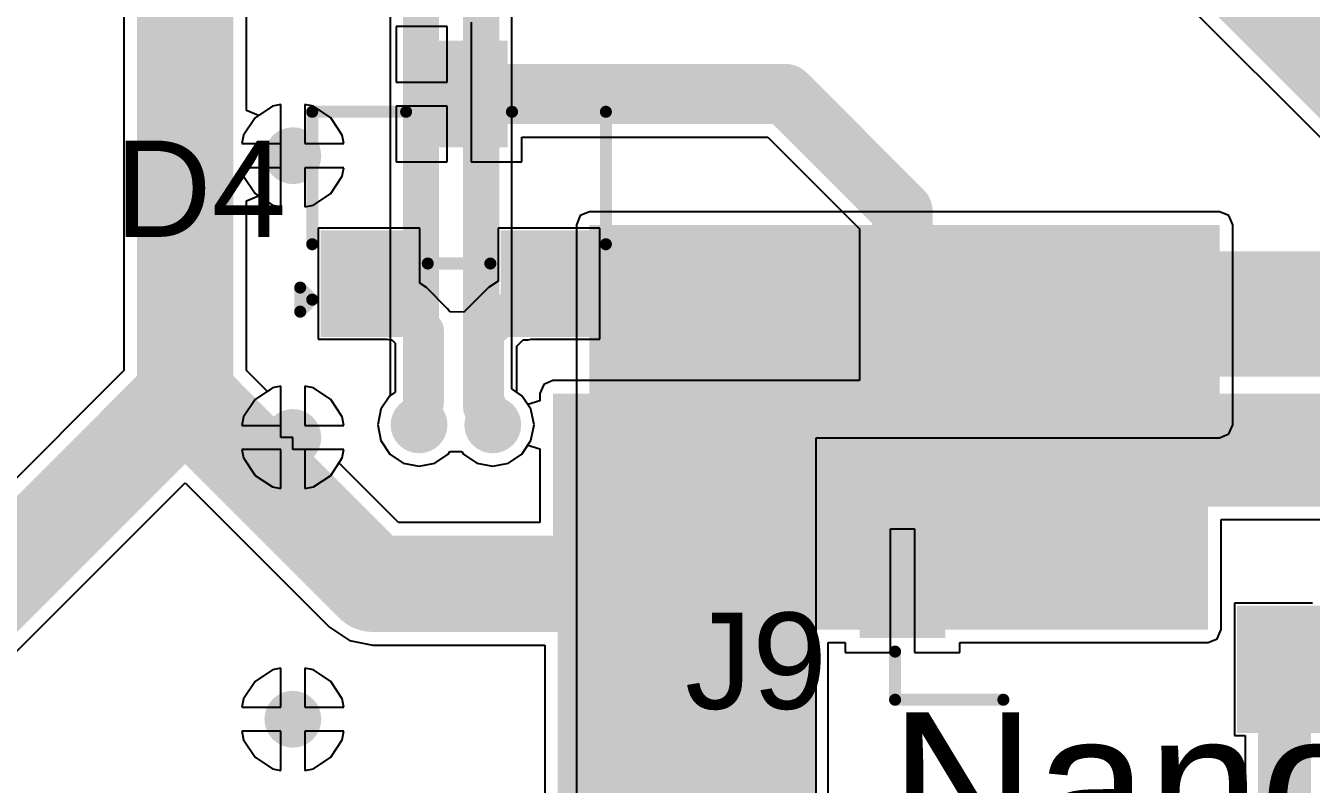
# Model space of a CAD drawing. Header units: millimetres. Extents: x -0.26 to 4.68, y -0.29 to 2.93.
# Drawn here: x 0.129 to 0.663, y 2.245 to 2.56 of the extents above; entities that cross this region are included whole.
import ezdxf

# ---------------------------------------------------------------- set-up
doc = ezdxf.new("R2010")
doc.units = ezdxf.units.MM
doc.header["$MEASUREMENT"] = 0
for name, color, linetype in [('BottomLayer', 5, 'Continuous'), ('BottomSolder', 6, 'Continuous'), ('TopLayer', 1, 'Continuous'), ('TopOverlay', 2, 'Continuous'), ('TopPaste', 8, 'Continuous'), ('TopSolder', 216, 'Continuous'), ('ViaHoleLayer', 16, 'Continuous')]:
    doc.layers.add(name, color=color, linetype=linetype)
doc.styles.add('Arial', font='', dxfattribs={"height": 0.2})
doc.styles.get('Arial').set_extended_font_data('Arial')

# ---------------------------------------------------------------- blocks, each defined once
blk = doc.blocks.new('XKNANO_113_106')
at = {"layer": 'TopLayer'}
for points in [[(0.08149605, 0.28779535), (0.11299215, 0.28779535), (0.11299215, 0.24291345), (0.08149605, 0.24291345)], [(0.24212595, 0.2484253), (0.26968505, 0.2484253), (0.26968505, 0.1657481), (0.24212595, 0.1657481)]]:
    blk.add_hatch(color=1, dxfattribs=at).paths.add_polyline_path(points)
at = {"layer": 'TopPaste'}
for points in [[(0.08149605, 0.28779535), (0.11299215, 0.28779535), (0.11299215, 0.24291345), (0.08149605, 0.24291345)], [(0.24212595, 0.2484253), (0.26968505, 0.2484253), (0.26968505, 0.1657481), (0.24212595, 0.1657481)]]:
    blk.add_hatch(color=8, dxfattribs=at).paths.add_polyline_path(points)
at = {"layer": 'TopSolder'}
for points in [[(0.07749605, 0.29179535), (0.11699215, 0.29179535), (0.11699215, 0.23891345), (0.07749605, 0.23891345)], [(0.23812595, 0.2524253), (0.27368505, 0.2524253), (0.27368505, 0.1617481), (0.23812595, 0.1617481)]]:
    blk.add_hatch(color=216, dxfattribs=at).paths.add_polyline_path(points)
at = {"layer": 'TopOverlay', "const_width": 0.005}
for points in [[(0.259, 0.278), (0.214, 0.278)], [(0.259, 0.278), (0.259, 0.258)]]:
    blk.add_lwpolyline(points, dxfattribs=at)
at = {"layer": 'TopOverlay', "const_width": 0.0025}
for points in [[(0.21275, 0.278, 1), (0.21525, 0.278, 1)], [(0.25775, 0.278, 1), (0.26025, 0.278, 1)], [(0.25775, 0.278, 1), (0.26025, 0.278, 1)], [(0.25775, 0.258, 1), (0.26025, 0.258, 1)]]:
    blk.add_lwpolyline(points, format="xyb", close=True, dxfattribs=at)
blk = doc.blocks.new('S___23_146')
at = {"layer": 'TopLayer'}
for points in [[(-0.01614175, 0.05748035), (0.01614175, 0.05748035), (0.01614175, 0.02125985), (-0.01614175, 0.02125985)], [(-0.05354335, -0.02125985), (-0.02125985, -0.02125985), (-0.02125985, -0.05748035), (-0.05354335, -0.05748035)], [(0.02125985, -0.02125985), (0.05354335, -0.02125985), (0.05354335, -0.05748035), (0.02125985, -0.05748035)]]:
    blk.add_hatch(color=1, dxfattribs=at).paths.add_polyline_path(points)
at = {"layer": 'TopPaste'}
for points in [[(-0.01614175, 0.05748035), (0.01614175, 0.05748035), (0.01614175, 0.02125985), (-0.01614175, 0.02125985)], [(-0.05354335, -0.02125985), (-0.02125985, -0.02125985), (-0.02125985, -0.05748035), (-0.05354335, -0.05748035)], [(0.02125985, -0.02125985), (0.05354335, -0.02125985), (0.05354335, -0.05748035), (0.02125985, -0.05748035)]]:
    blk.add_hatch(color=8, dxfattribs=at).paths.add_polyline_path(points)
at = {"layer": 'TopSolder'}
for points in [[(-0.02014175, 0.06148035), (0.02014175, 0.06148035), (0.02014175, 0.01725985), (-0.02014175, 0.01725985)], [(-0.05754335, -0.01725985), (-0.01725985, -0.01725985), (-0.01725985, -0.06148035), (-0.05754335, -0.06148035)], [(0.01725985, -0.01725985), (0.05754335, -0.01725985), (0.05754335, -0.06148035), (0.01725985, -0.06148035)]]:
    blk.add_hatch(color=216, dxfattribs=at).paths.add_polyline_path(points)
at = {"layer": 'TopOverlay', "const_width": 0.005}
for points in [[(-0.061, 0.032), (-0.022, 0.032)], [(-0.061, -0.023), (-0.061, 0.032)], [(0.022, 0.032), (0.061, 0.032)], [(0.061, -0.023), (0.061, 0.032)], [(-0.013, -0.031), (0.013, -0.031)], [(-0.066, -0.051), (-0.066, -0.041)], [(-0.066, -0.041), (-0.061, -0.046)], [(-0.066, -0.051), (-0.061, -0.046)]]:
    blk.add_lwpolyline(points, dxfattribs=at)
at = {"layer": 'TopOverlay', "const_width": 0.0025}
for points in [[(-0.06225, 0.032, 1), (-0.05975, 0.032, 1)], [(-0.06225, 0.032, 1), (-0.05975, 0.032, 1)], [(-0.02325, 0.032, 1), (-0.02075, 0.032, 1)], [(0.02075, 0.032, 1), (0.02325, 0.032, 1)], [(0.05975, 0.032, 1), (0.06225, 0.032, 1)], [(0.05975, 0.032, 1), (0.06225, 0.032, 1)], [(-0.06225, -0.023, 1), (-0.05975, -0.023, 1)], [(0.05975, -0.023, 1), (0.06225, -0.023, 1)], [(-0.01425, -0.031, 1), (-0.01175, -0.031, 1)], [(0.01175, -0.031, 1), (0.01425, -0.031, 1)], [(-0.06725, -0.041, 1), (-0.06475, -0.041, 1)], [(-0.06725, -0.041, 1), (-0.06475, -0.041, 1)], [(-0.06225, -0.046, 1), (-0.05975, -0.046, 1)], [(-0.06225, -0.046, 1), (-0.05975, -0.046, 1)], [(-0.06725, -0.051, 1), (-0.06475, -0.051, 1)], [(-0.06725, -0.051, 1), (-0.06475, -0.051, 1)]]:
    blk.add_lwpolyline(points, format="xyb", close=True, dxfattribs=at)

msp = doc.modelspace()

# ---------------------------------------------------------------- hatches: boundary and pattern name
at = {"layer": 'BottomLayer'}
h = msp.add_hatch(color=5, dxfattribs=at)
edge = h.paths.add_edge_path()
edge.add_arc((0.2397712, 2.5057166), 0.011811, 0, 360)
for points in [[(0.363, 2.0759486), (0.4518226, 2.0759486), (0.4518226, 2.477), (0.363, 2.477)], [(0.4148226, 2.394), (0.6248226, 2.394), (0.6248226, 2.477), (0.4148226, 2.477)]]:
    msp.add_hatch(color=5, dxfattribs=at).paths.add_polyline_path(points)
h = msp.add_hatch(color=5, dxfattribs=at)
edge = h.paths.add_edge_path()
edge.add_arc((0.5518226, 2.4449486), 0.011811, 0, 360)
h = msp.add_hatch(color=5, dxfattribs=at)
edge = h.paths.add_edge_path()
edge.add_arc((0.5788226, 2.4449486), 0.011811, 0, 360)
h = msp.add_hatch(color=5, dxfattribs=at)
edge = h.paths.add_edge_path()
edge.add_arc((0.6058226, 2.4449486), 0.011811, 0, 360)
h = msp.add_hatch(color=5, dxfattribs=at)
edge = h.paths.add_edge_path()
edge.add_arc((0.2922006, 2.3939486), 0.011811, 0, 360)
h = msp.add_hatch(color=5, dxfattribs=at)
edge = h.paths.add_edge_path()
edge.add_arc((0.3228226, 2.3939486), 0.011811, 0, 360)
h = msp.add_hatch(color=5, dxfattribs=at)
edge = h.paths.add_edge_path()
edge.add_arc((0.2397712, 2.3887166), 0.011811, 0, 360)
h = msp.add_hatch(color=5, dxfattribs=at)
edge = h.paths.add_edge_path()
edge.add_arc((0.2397712, 2.2717166), 0.011811, 0, 360)
at = {"layer": 'BottomSolder'}
h = msp.add_hatch(color=6, dxfattribs=at)
edge = h.paths.add_edge_path()
edge.add_arc((0.2397712, 2.5057166), 0.0059055, 0, 360)
h = msp.add_hatch(color=6, dxfattribs=at)
edge = h.paths.add_edge_path()
edge.add_arc((0.5518226, 2.4449486), 0.0059055, 0, 360)
h = msp.add_hatch(color=6, dxfattribs=at)
edge = h.paths.add_edge_path()
edge.add_arc((0.5788226, 2.4449486), 0.0059055, 0, 360)
h = msp.add_hatch(color=6, dxfattribs=at)
edge = h.paths.add_edge_path()
edge.add_arc((0.6058226, 2.4449486), 0.0059055, 0, 360)
h = msp.add_hatch(color=6, dxfattribs=at)
edge = h.paths.add_edge_path()
edge.add_arc((0.2922006, 2.3939486), 0.0059055, 0, 360)
h = msp.add_hatch(color=6, dxfattribs=at)
edge = h.paths.add_edge_path()
edge.add_arc((0.3228226, 2.3939486), 0.0059055, 0, 360)
h = msp.add_hatch(color=6, dxfattribs=at)
edge = h.paths.add_edge_path()
edge.add_arc((0.2397712, 2.3887166), 0.0059055, 0, 360)
h = msp.add_hatch(color=6, dxfattribs=at)
edge = h.paths.add_edge_path()
edge.add_arc((0.2397712, 2.2717166), 0.0059055, 0, 360)
at = {"layer": 'TopLayer'}
h = msp.add_hatch(color=1, dxfattribs=at)
edge = h.paths.add_edge_path()
edge.add_arc((0.2397712, 2.5057166), 0.011811, 0, 360)
for points in [[(0.5348226, 2.414), (1.093, 2.414), (1.093, 2.4659486), (0.5348226, 2.4659486)], [(0.3478226, 2.3089486), (0.62, 2.3089486), (0.62, 2.4069486), (0.3478226, 2.4069486)], [(0.4978226, 2.36), (1.0278226, 2.36), (1.0278226, 2.4069486), (0.4978226, 2.4069486)], [(0.4568226, 2.0199486), (0.4568226, 2.3279486), (0.3498226, 2.3279486), (0.3498226, 2.0199486)]]:
    msp.add_hatch(color=1, dxfattribs=at).paths.add_polyline_path(points)
h = msp.add_hatch(color=1, dxfattribs=at)
edge = h.paths.add_edge_path()
edge.add_arc((0.5518226, 2.4449486), 0.011811, 0, 360)
h = msp.add_hatch(color=1, dxfattribs=at)
edge = h.paths.add_edge_path()
edge.add_arc((0.5788226, 2.4449486), 0.011811, 0, 360)
h = msp.add_hatch(color=1, dxfattribs=at)
edge = h.paths.add_edge_path()
edge.add_arc((0.6058226, 2.4449486), 0.011811, 0, 360)
h = msp.add_hatch(color=1, dxfattribs=at)
edge = h.paths.add_edge_path()
edge.add_arc((0.2922006, 2.3939486), 0.011811, 0, 360)
h = msp.add_hatch(color=1, dxfattribs=at)
edge = h.paths.add_edge_path()
edge.add_arc((0.3228226, 2.3939486), 0.011811, 0, 360)
h = msp.add_hatch(color=1, dxfattribs=at)
edge = h.paths.add_edge_path()
edge.add_arc((0.2397712, 2.3887166), 0.011811, 0, 360)
h = msp.add_hatch(color=1, dxfattribs=at)
edge = h.paths.add_edge_path()
edge.add_arc((0.2397712, 2.2717166), 0.011811, 0, 360)
at = {"layer": 'TopSolder'}
h = msp.add_hatch(color=216, dxfattribs=at)
edge = h.paths.add_edge_path()
edge.add_arc((0.2397712, 2.5057166), 0.0059055, 0, 360)
h = msp.add_hatch(color=216, dxfattribs=at)
edge = h.paths.add_edge_path()
edge.add_arc((0.5518226, 2.4449486), 0.0059055, 0, 360)
h = msp.add_hatch(color=216, dxfattribs=at)
edge = h.paths.add_edge_path()
edge.add_arc((0.5788226, 2.4449486), 0.0059055, 0, 360)
h = msp.add_hatch(color=216, dxfattribs=at)
edge = h.paths.add_edge_path()
edge.add_arc((0.6058226, 2.4449486), 0.0059055, 0, 360)
h = msp.add_hatch(color=216, dxfattribs=at)
edge = h.paths.add_edge_path()
edge.add_arc((0.2922006, 2.3939486), 0.0059055, 0, 360)
h = msp.add_hatch(color=216, dxfattribs=at)
edge = h.paths.add_edge_path()
edge.add_arc((0.3228226, 2.3939486), 0.0059055, 0, 360)
h = msp.add_hatch(color=216, dxfattribs=at)
edge = h.paths.add_edge_path()
edge.add_arc((0.2397712, 2.3887166), 0.0059055, 0, 360)
h = msp.add_hatch(color=216, dxfattribs=at)
edge = h.paths.add_edge_path()
edge.add_arc((0.2397712, 2.2717166), 0.0059055, 0, 360)
at = {"layer": 'ViaHoleLayer'}
h = msp.add_hatch(color=16, dxfattribs=at)
edge = h.paths.add_edge_path()
edge.add_arc((0.2397712, 2.5057166), 0.0059055, 0, 360)
h = msp.add_hatch(color=16, dxfattribs=at)
edge = h.paths.add_edge_path()
edge.add_arc((0.5518226, 2.4449486), 0.0059055, 0, 360)
h = msp.add_hatch(color=16, dxfattribs=at)
edge = h.paths.add_edge_path()
edge.add_arc((0.5788226, 2.4449486), 0.0059055, 0, 360)
h = msp.add_hatch(color=16, dxfattribs=at)
edge = h.paths.add_edge_path()
edge.add_arc((0.6058226, 2.4449486), 0.0059055, 0, 360)
h = msp.add_hatch(color=16, dxfattribs=at)
edge = h.paths.add_edge_path()
edge.add_arc((0.2922006, 2.3939486), 0.0059055, 0, 360)
h = msp.add_hatch(color=16, dxfattribs=at)
edge = h.paths.add_edge_path()
edge.add_arc((0.3228226, 2.3939486), 0.0059055, 0, 360)
h = msp.add_hatch(color=16, dxfattribs=at)
edge = h.paths.add_edge_path()
edge.add_arc((0.2397712, 2.3887166), 0.0059055, 0, 360)
h = msp.add_hatch(color=16, dxfattribs=at)
edge = h.paths.add_edge_path()
edge.add_arc((0.2397712, 2.2717166), 0.0059055, 0, 360)

# ---------------------------------------------------------------- linework, layer by layer
at = {"layer": 'BottomLayer'}
for p, q in [((0.4724932, 2.7074588), (0.6715102, 2.5084418)), ((0.2802667, 2.6003679), (0.2802667, 2.4924487)), ((0.3307565, 2.5028044), (0.3307565, 2.6003679)), ((0.2347712, 2.5269603), (0.231261, 2.5262621)), ((0.2347712, 2.5107166), (0.2347712, 2.5269603)), ((0.2482814, 2.5262621), (0.2447712, 2.5269603)), ((0.2447712, 2.5269603), (0.2447712, 2.5107166)), ((0.2240463, 2.5214415), (0.2192257, 2.5142268)), ((0.231261, 2.5262621), (0.2240463, 2.5214415)), ((0.2554961, 2.5214415), (0.2482814, 2.5262621)), ((0.2603167, 2.5142268), (0.2554961, 2.5214415)), ((0.2192257, 2.5142268), (0.2185275, 2.5107166)), ((0.2185275, 2.5107166), (0.2347712, 2.5107166)), ((0.2447712, 2.5107166), (0.2610149, 2.5107166)), ((0.2610149, 2.5107166), (0.2603167, 2.5142268)), ((0.2347712, 2.5007166), (0.2185275, 2.5007166)), ((0.2185275, 2.5007166), (0.2192257, 2.4972064)), ((0.2347712, 2.4844729), (0.2347712, 2.5007166)), ((0.2610149, 2.5007166), (0.2447712, 2.5007166)), ((0.2447712, 2.5007166), (0.2447712, 2.4844729)), ((0.2603167, 2.4972064), (0.2610149, 2.5007166)), ((0.3307566, 2.5028039), (0.3307565, 2.5028044)), ((0.3307566, 2.4088656), (0.3307566, 2.5028039)), ((0.2192257, 2.4972064), (0.2240463, 2.4899917)), ((0.2554961, 2.4899917), (0.2603167, 2.4972064)), ((0.2240463, 2.4899917), (0.231261, 2.4851711)), ((0.2482814, 2.4851711), (0.2554961, 2.4899917)), ((0.2802667, 2.4924487), (0.2802668, 2.4924482)), ((0.2802668, 2.4924482), (0.2802668, 2.406193)), ((0.231261, 2.4851711), (0.2347712, 2.4844729)), ((0.2447712, 2.4844729), (0.2482814, 2.4851711)), ((0.3591731, 2.4808269), (0.357588, 2.477)), ((0.363, 2.482412), (0.3591731, 2.4808269)), ((0.6248226, 2.482412), (0.363, 2.482412)), ((0.6286495, 2.4808269), (0.6248226, 2.482412)), ((0.6302346, 2.477), (0.6286495, 2.4808269)), ((0.357588, 2.477), (0.357588, 2.140412)), ((0.6302346, 2.394), (0.6302346, 2.477)), ((0.231261, 2.4092621), (0.2240463, 2.4044415)), ((0.2347712, 2.4099603), (0.231261, 2.4092621)), ((0.2347712, 2.3937166), (0.2347712, 2.4099603)), ((0.2482814, 2.4092621), (0.2447712, 2.4099603)), ((0.2447712, 2.4099603), (0.2447712, 2.3937166)), ((0.2554961, 2.4044415), (0.2482814, 2.4092621)), ((0.3349426, 2.4060686), (0.3307566, 2.4088656)), ((0.2240463, 2.4044415), (0.2192257, 2.3972268)), ((0.2603167, 2.3972268), (0.2554961, 2.4044415)), ((0.2800806, 2.4060686), (0.276365, 2.4005079)), ((0.2802668, 2.406193), (0.2800806, 2.4060686)), ((0.3386582, 2.4005079), (0.3349426, 2.4060686)), ((0.276365, 2.4005079), (0.2750603, 2.3939486)), ((0.3399629, 2.3939486), (0.3386582, 2.4005079)), ((0.2192257, 2.3972268), (0.2185275, 2.3937166)), ((0.2185275, 2.3937166), (0.2347712, 2.3937166)), ((0.2447712, 2.3937166), (0.2610149, 2.3937166)), ((0.2610149, 2.3937166), (0.2603167, 2.3972268)), ((0.2750603, 2.3939486), (0.276365, 2.3873893)), ((0.3386582, 2.3873893), (0.3399629, 2.3939486)), ((0.6286495, 2.3901731), (0.6302346, 2.394)), ((0.4572346, 2.135), (0.4572346, 2.388588)), ((0.4572346, 2.388588), (0.6248226, 2.388588)), ((0.6248226, 2.388588), (0.6286495, 2.3901731)), ((0.2347712, 2.3837166), (0.2185275, 2.3837166)), ((0.2185275, 2.3837166), (0.2192257, 2.3802064)), ((0.2347712, 2.3674729), (0.2347712, 2.3837166)), ((0.2610149, 2.3837166), (0.2447712, 2.3837166)), ((0.2447712, 2.3837166), (0.2447712, 2.3674729)), ((0.2603167, 2.3802064), (0.2610149, 2.3837166)), ((0.276365, 2.3873893), (0.2800806, 2.3818286)), ((0.3043206, 2.3818286), (0.3050116, 2.3828627)), ((0.3050116, 2.3828627), (0.3100116, 2.3828627)), ((0.3100116, 2.3828627), (0.3107026, 2.3818286)), ((0.3349426, 2.3818286), (0.3386582, 2.3873893)), ((0.2192257, 2.3802064), (0.2240463, 2.3729917)), ((0.2554961, 2.3729917), (0.2603167, 2.3802064)), ((0.2800806, 2.3818286), (0.2856413, 2.378113)), ((0.2856413, 2.378113), (0.2922006, 2.3768083)), ((0.2922006, 2.3768083), (0.2987599, 2.378113)), ((0.2987599, 2.378113), (0.3043206, 2.3818286)), ((0.3107026, 2.3818286), (0.3162633, 2.378113)), ((0.3162633, 2.378113), (0.3228226, 2.3768083)), ((0.3228226, 2.3768083), (0.3293819, 2.378113)), ((0.3293819, 2.378113), (0.3349426, 2.3818286)), ((0.2240463, 2.3729917), (0.231261, 2.3681711)), ((0.2482814, 2.3681711), (0.2554961, 2.3729917)), ((0.231261, 2.3681711), (0.2347712, 2.3674729)), ((0.2447712, 2.3674729), (0.2482814, 2.3681711)), ((0.231261, 2.2922621), (0.2240463, 2.2874415)), ((0.2347712, 2.2929603), (0.231261, 2.2922621)), ((0.2347712, 2.2767166), (0.2347712, 2.2929603)), ((0.2482814, 2.2922621), (0.2447712, 2.2929603)), ((0.2447712, 2.2929603), (0.2447712, 2.2767166)), ((0.2554961, 2.2874415), (0.2482814, 2.2922621)), ((0.2240463, 2.2874415), (0.2192257, 2.2802268)), ((0.2603167, 2.2802268), (0.2554961, 2.2874415)), ((0.2192257, 2.2802268), (0.2185275, 2.2767166)), ((0.2185275, 2.2767166), (0.2347712, 2.2767166)), ((0.2447712, 2.2767166), (0.2610149, 2.2767166)), ((0.2610149, 2.2767166), (0.2603167, 2.2802268)), ((0.2347712, 2.2667166), (0.2185275, 2.2667166)), ((0.2185275, 2.2667166), (0.2192257, 2.2632064)), ((0.2347712, 2.2504729), (0.2347712, 2.2667166)), ((0.2610149, 2.2667166), (0.2447712, 2.2667166)), ((0.2447712, 2.2667166), (0.2447712, 2.2504729)), ((0.2603167, 2.2632064), (0.2610149, 2.2667166)), ((0.2192257, 2.2632064), (0.2240463, 2.2559917)), ((0.2554961, 2.2559917), (0.2603167, 2.2632064)), ((0.2240463, 2.2559917), (0.231261, 2.2511711)), ((0.2482814, 2.2511711), (0.2554961, 2.2559917)), ((0.231261, 2.2511711), (0.2347712, 2.2504729)), ((0.2447712, 2.2504729), (0.2482814, 2.2511711))]:
    msp.add_line(p, q, dxfattribs=at)
for points, const_width in [([(0.4830514, 2.7329486), (0.697, 2.519)], 0.04), ([(0.2930116, 2.4924487), (0.2930116, 2.605041)], 0.015), ([(0.3180116, 2.502804), (0.3180116, 2.605041)], 0.015), ([(0.3180116, 2.502804), (0.3180117, 2.5028039)], 0.015), ([(0.3180117, 2.4010926), (0.3180117, 2.5028039)], 0.015), ([(0.2930116, 2.4924487), (0.2930117, 2.4924486)], 0.015), ([(0.2930117, 2.3947597), (0.2930117, 2.4924486)], 0.015), ([(0.3180117, 2.4010926), (0.3228226, 2.3962817)], 0.015), ([(0.3228226, 2.3939486), (0.3228226, 2.3962817)], 0.015)]:
    msp.add_lwpolyline(points, dxfattribs=dict(at, const_width=const_width))
at = {"layer": 'BottomLayer', "const_width": 0.0075}
for points in [[(0.3142616, 2.502804, 1), (0.3217616, 2.502804, 1)], [(0.3142616, 2.502804, 1), (0.3217616, 2.502804, 1)], [(0.3142617, 2.5028039, 1), (0.3217617, 2.5028039, 1)], [(0.3142617, 2.5028039, 1), (0.3217617, 2.5028039, 1)], [(0.2892616, 2.4924487, 1), (0.2967616, 2.4924487, 1)], [(0.2892616, 2.4924487, 1), (0.2967616, 2.4924487, 1)], [(0.2892617, 2.4924486, 1), (0.2967617, 2.4924486, 1)], [(0.2892617, 2.4924486, 1), (0.2967617, 2.4924486, 1)], [(0.3142617, 2.4010926, 1), (0.3217617, 2.4010926, 1)], [(0.3142617, 2.4010926, 1), (0.3217617, 2.4010926, 1)], [(0.3190726, 2.3962817, 1), (0.3265726, 2.3962817, 1)], [(0.3190726, 2.3962817, 1), (0.3265726, 2.3962817, 1)], [(0.2892617, 2.3947597, 1), (0.2967617, 2.3947597, 1)], [(0.3190726, 2.3939486, 1), (0.3265726, 2.3939486, 1)]]:
    msp.add_lwpolyline(points, format="xyb", close=True, dxfattribs=at)
at = {"layer": 'TopLayer'}
for p, q in [((0.1695375, 2.6355366), (0.1695375, 2.4165309)), ((0.2205171, 2.5244744), (0.2205171, 2.6122736)), ((0.3038226, 2.5594289), (0.2826809, 2.5594289)), ((0.2826809, 2.5594289), (0.2826809, 2.5363187)), ((0.3038226, 2.5363187), (0.3038226, 2.5594289)), ((0.3138226, 2.5611886), (0.3138226, 2.5313187)), ((0.2826809, 2.5363187), (0.3038226, 2.5363187)), ((0.2347712, 2.5269603), (0.231261, 2.5262621)), ((0.2347712, 2.5057166), (0.2347712, 2.5269603)), ((0.2482814, 2.5262621), (0.2447712, 2.5269603)), ((0.2447712, 2.5269603), (0.2447712, 2.5107166)), ((0.3138226, 2.5313187), (0.3138226, 2.5032085)), ((0.2255171, 2.5224243), (0.2205171, 2.5244744)), ((0.231261, 2.5262621), (0.2255171, 2.5224243)), ((0.2554961, 2.5214415), (0.2482814, 2.5262621)), ((0.2603167, 2.5142268), (0.2554961, 2.5214415)), ((0.3038226, 2.5263187), (0.2826809, 2.5263187)), ((0.2826809, 2.5263187), (0.2826809, 2.5032085)), ((0.3038226, 2.5032085), (0.3038226, 2.5263187)), ((0.2447712, 2.5107166), (0.2610149, 2.5107166)), ((0.2610149, 2.5107166), (0.2603167, 2.5142268)), ((0.3349643, 2.5032085), (0.3349643, 2.5134759)), ((0.3349643, 2.5134759), (0.4370617, 2.5134759)), ((0.4370617, 2.5134759), (0.4752239, 2.4753138)), ((0.2347712, 2.4844729), (0.2347712, 2.5057166)), ((0.2610149, 2.5007166), (0.2447712, 2.5007166)), ((0.2447712, 2.5007166), (0.2447712, 2.4844729)), ((0.2603167, 2.4972064), (0.2610149, 2.5007166)), ((0.2826809, 2.5032085), (0.3038226, 2.5032085)), ((0.3138226, 2.5032085), (0.3349643, 2.5032085)), ((0.2554961, 2.4899917), (0.2603167, 2.4972064)), ((0.2205171, 2.4869588), (0.2255171, 2.4890089)), ((0.2255171, 2.4890089), (0.231261, 2.4851711)), ((0.2482814, 2.4851711), (0.2554961, 2.4899917)), ((0.2205171, 2.4165309), (0.2205171, 2.4869588)), ((0.231261, 2.4851711), (0.2347712, 2.4844729)), ((0.2447712, 2.4844729), (0.2482814, 2.4851711)), ((0.2925627, 2.4756887), (0.2502793, 2.4756887)), ((0.2502793, 2.4756887), (0.2502793, 2.4294683)), ((0.2925627, 2.452767), (0.2925627, 2.4756887)), ((0.3673659, 2.4756887), (0.3250825, 2.4756887)), ((0.3250825, 2.4756887), (0.3250825, 2.453643)), ((0.3673659, 2.4294683), (0.3673659, 2.4756887)), ((0.4752239, 2.4753138), (0.4752239, 2.4123606)), ((0.2952368, 2.4509802), (0.2925627, 2.452767)), ((0.3250825, 2.453643), (0.3210974, 2.4509802)), ((0.3040236, 2.4421934), (0.2952368, 2.4509802)), ((0.3210974, 2.4509802), (0.3109996, 2.4408824)), ((0.3049428, 2.4408177), (0.3040236, 2.4421934)), ((0.3109996, 2.4408824), (0.3109495, 2.4408075)), ((0.3109495, 2.4408075), (0.3049428, 2.4408177)), ((0.2502793, 2.4294683), (0.278831, 2.4294683)), ((0.278831, 2.4294683), (0.2800628, 2.4292233)), ((0.2800628, 2.4292233), (0.2809457, 2.4292233)), ((0.2809457, 2.4292233), (0.2822667, 2.4279023)), ((0.2822667, 2.4279023), (0.2822667, 2.4075293)), ((0.3327565, 2.4265913), (0.3353885, 2.4292233)), ((0.3327565, 2.4075293), (0.3327565, 2.4265913)), ((0.3353885, 2.4292233), (0.3375824, 2.4292233)), ((0.3375824, 2.4292233), (0.3388142, 2.4294683)), ((0.3388142, 2.4294683), (0.3673659, 2.4294683)), ((0.1695375, 2.4165309), (-0.010024, 2.2369694)), ((0.2291778, 2.4078702), (0.2205171, 2.4165309)), ((0.231261, 2.4092621), (0.2291778, 2.4078702)), ((0.2347712, 2.4099603), (0.231261, 2.4092621)), ((0.2347712, 2.3887166), (0.2347712, 2.4099603)), ((0.2482814, 2.4092621), (0.2447712, 2.4099603)), ((0.2447712, 2.4099603), (0.2447712, 2.3937166)), ((0.2554961, 2.4044415), (0.2482814, 2.4092621)), ((0.3439957, 2.4107755), (0.3424106, 2.4069486)), ((0.3478226, 2.4123606), (0.3439957, 2.4107755)), ((0.4752239, 2.4123606), (0.3478226, 2.4123606)), ((0.2603167, 2.3972268), (0.2554961, 2.4044415)), ((0.2800806, 2.4060686), (0.276365, 2.4005079)), ((0.2822667, 2.4075293), (0.2800806, 2.4060686)), ((0.3349426, 2.4060686), (0.3327565, 2.4075293)), ((0.3374106, 2.4023751), (0.3349426, 2.4060686)), ((0.3424106, 2.4038919), (0.3374106, 2.4023751)), ((0.3424106, 2.4069486), (0.3424106, 2.4038919)), ((0.276365, 2.4005079), (0.2750603, 2.3939486)), ((0.2447712, 2.3937166), (0.2610149, 2.3937166)), ((0.2610149, 2.3937166), (0.2603167, 2.3972268)), ((0.2750603, 2.3939486), (0.276365, 2.3873893)), ((0.2397712, 2.3887166), (0.2347712, 2.3887166)), ((0.2397712, 2.3837166), (0.2397712, 2.3887166)), ((0.2610149, 2.3837166), (0.2397712, 2.3837166)), ((0.2603167, 2.3802064), (0.2610149, 2.3837166)), ((0.276365, 2.3873893), (0.2800806, 2.3818286)), ((0.3043206, 2.3818286), (0.3050116, 2.3828627)), ((0.3050116, 2.3828627), (0.3100116, 2.3828627)), ((0.3100116, 2.3828627), (0.3107026, 2.3818286)), ((0.3349426, 2.3818286), (0.3374106, 2.3855221)), ((0.3374106, 2.3855221), (0.3424106, 2.3840053)), ((0.3424106, 2.3840053), (0.3424106, 2.3534384)), ((0.2589248, 2.3781232), (0.2603167, 2.3802064)), ((0.2836096, 2.3534384), (0.2589248, 2.3781232)), ((0.2800806, 2.3818286), (0.2856413, 2.378113)), ((0.2856413, 2.378113), (0.2922006, 2.3768083)), ((0.2922006, 2.3768083), (0.2987599, 2.378113)), ((0.2987599, 2.378113), (0.3043206, 2.3818286)), ((0.3107026, 2.3818286), (0.3162633, 2.378113)), ((0.3162633, 2.378113), (0.3228226, 2.3768083)), ((0.3228226, 2.3768083), (0.3293819, 2.378113)), ((0.3293819, 2.378113), (0.3349426, 2.3818286)), ((0.1152314, 2.2901288), (0.1950273, 2.3699247)), ((0.1950273, 2.3699247), (0.2550274, 2.3099246)), ((0.3424106, 2.3534384), (0.2836096, 2.3534384)), ((0.4880665, 2.2993816), (0.4880665, 2.3507202)), ((0.4880665, 2.3507202), (0.4980665, 2.3507202)), ((0.4980665, 2.3507202), (0.4980665, 2.2993816)), ((0.625412, 2.3089486), (0.625412, 2.354588)), ((0.625412, 2.354588), (0.6729677, 2.354588)), ((0.6633817, 2.3198934), (0.6309801, 2.3198934)), ((0.6309801, 2.3198934), (0.6309801, 2.2650116)), ((0.2550274, 2.3099246), (0.2632968, 2.3043991)), ((0.6238269, 2.3051217), (0.625412, 2.3089486)), ((0.2632968, 2.3043991), (0.2730514, 2.3024588)), ((0.2730514, 2.3024588), (0.3444106, 2.3024588)), ((0.3444106, 2.3024588), (0.3444106, 2.0199486)), ((0.4622346, 2.0498274), (0.4622346, 2.3035366)), ((0.4622346, 2.3035366), (0.4692872, 2.3035366)), ((0.4692872, 2.3035366), (0.4692872, 2.2993816)), ((0.5168462, 2.2993816), (0.5168462, 2.3035366)), ((0.5168462, 2.3035366), (0.62, 2.3035366)), ((0.62, 2.3035366), (0.6238269, 2.3051217)), ((0.4692872, 2.2993816), (0.4880665, 2.2993816)), ((0.4980665, 2.2993816), (0.5168462, 2.2993816)), ((0.231261, 2.2922621), (0.2240463, 2.2874415)), ((0.2347712, 2.2929603), (0.231261, 2.2922621)), ((0.2347712, 2.2767166), (0.2347712, 2.2929603)), ((0.2482814, 2.2922621), (0.2447712, 2.2929603)), ((0.2447712, 2.2929603), (0.2447712, 2.2767166)), ((0.2554961, 2.2874415), (0.2482814, 2.2922621)), ((0.2240463, 2.2874415), (0.2192257, 2.2802268)), ((0.2603167, 2.2802268), (0.2554961, 2.2874415)), ((0.2192257, 2.2802268), (0.2185275, 2.2767166)), ((0.2185275, 2.2767166), (0.2347712, 2.2767166)), ((0.2447712, 2.2767166), (0.2610149, 2.2767166)), ((0.2610149, 2.2767166), (0.2603167, 2.2802268)), ((0.2347712, 2.2667166), (0.2185275, 2.2667166)), ((0.2185275, 2.2667166), (0.2192257, 2.2632064)), ((0.2347712, 2.2504729), (0.2347712, 2.2667166)), ((0.2610149, 2.2667166), (0.2447712, 2.2667166)), ((0.2447712, 2.2667166), (0.2447712, 2.2504729)), ((0.2603167, 2.2632064), (0.2610149, 2.2667166)), ((0.6309801, 2.2650116), (0.6354146, 2.2650116)), ((0.6354146, 2.2650116), (0.6354146, 2.2336114)), ((0.2192257, 2.2632064), (0.2240463, 2.2559917)), ((0.2554961, 2.2559917), (0.2603167, 2.2632064)), ((0.2240463, 2.2559917), (0.231261, 2.2511711)), ((0.2482814, 2.2511711), (0.2554961, 2.2559917)), ((0.231261, 2.2511711), (0.2347712, 2.2504729)), ((0.2447712, 2.2504729), (0.2482814, 2.2511711))]:
    msp.add_line(p, q, dxfattribs=at)
for points, const_width in [([(0.1950273, 2.4059727), (0.1950273, 2.6706494)], 0.04), ([(0.3088226, 2.5313187), (0.4444525, 2.5313187)], 0.025), ([(0.4444525, 2.5313187), (0.4930667, 2.4827045)], 0.025), ([(0.4930667, 2.3519486), (0.4930667, 2.4827045)], 0.025), ([(0.271421, 2.45061), (0.271421, 2.4525785)], 0.015), ([(0.271421, 2.45061), (0.2800628, 2.4419682)], 0.015), ([(0.3375824, 2.4419682), (0.3462242, 2.45061)], 0.015), ([(0.3462242, 2.45061), (0.3462242, 2.4525785)], 0.015), ([(0.2800628, 2.4419682), (0.2862248, 2.4419682)], 0.015), ([(0.2862248, 2.4419682), (0.2950116, 2.4331814)], 0.015), ([(0.3200116, 2.4318704), (0.3301094, 2.4419682)], 0.015), ([(0.3301094, 2.4419682), (0.3375824, 2.4419682)], 0.015), ([(0.2950116, 2.4028562), (0.2950116, 2.4331814)], 0.015), ([(0.3200116, 2.4028562), (0.3200116, 2.4318704)], 0.015), ([(0.008, 2.2189454), (0.1950273, 2.4059727)], 0.04), ([(0.1950273, 2.4059727), (0.2730514, 2.3279486)], 0.04), ([(0.2938503, 2.4016949), (0.2950116, 2.4028562)], 0.015), ([(0.2938503, 2.3955983), (0.2938503, 2.4016949)], 0.015), ([(0.3200116, 2.4028562), (0.3211729, 2.4016949)], 0.015), ([(0.3211729, 2.3955983), (0.3211729, 2.4016949)], 0.015), ([(0.2922006, 2.3939486), (0.2938503, 2.3955983)], 0.015), ([(0.3211729, 2.3955983), (0.3228226, 2.3939486)], 0.015), ([(0.4003226, 2.3279486), (0.4243226, 2.3519486)], 0.04), ([(0.4293226, 2.3579486), (0.4372712, 2.35)], 0.025), ([(0.3638226, 2.3279486), (0.3878226, 2.3519486)], 0.025), ([(0.3878226, 2.3519486), (0.4243226, 2.3519486)], 0.025), ([(0.2730514, 2.3279486), (0.3638226, 2.3279486)], 0.04), ([(0.3638226, 2.3279486), (0.4003226, 2.3279486)], 0.04), ([(0.4033226, 2.0529486), (0.4033226, 2.3279486)], 0.04), ([(0.6517281, 2.2268541), (0.6517281, 2.2924525)], 0.022)]:
    msp.add_lwpolyline(points, dxfattribs=dict(at, const_width=const_width))
for points, const_width in [([(0.3025726, 2.5313187, 1), (0.3150726, 2.5313187, 1)], 0.0125), ([(0.4382025, 2.5313187, 1), (0.4507025, 2.5313187, 1)], 0.0125), ([(0.4382025, 2.5313187, 1), (0.4507025, 2.5313187, 1)], 0.0125), ([(0.4868167, 2.4827045, 1), (0.4993167, 2.4827045, 1)], 0.0125), ([(0.4868167, 2.4827045, 1), (0.4993167, 2.4827045, 1)], 0.0125), ([(0.267671, 2.4525785, 1), (0.275171, 2.4525785, 1)], 0.0075), ([(0.267671, 2.45061, 1), (0.275171, 2.45061, 1)], 0.0075), ([(0.267671, 2.45061, 1), (0.275171, 2.45061, 1)], 0.0075), ([(0.3424742, 2.4525785, 1), (0.3499742, 2.4525785, 1)], 0.0075), ([(0.3424742, 2.45061, 1), (0.3499742, 2.45061, 1)], 0.0075), ([(0.3424742, 2.45061, 1), (0.3499742, 2.45061, 1)], 0.0075), ([(0.2763128, 2.4419682, 1), (0.2838128, 2.4419682, 1)], 0.0075), ([(0.2763128, 2.4419682, 1), (0.2838128, 2.4419682, 1)], 0.0075), ([(0.2824748, 2.4419682, 1), (0.2899748, 2.4419682, 1)], 0.0075), ([(0.2824748, 2.4419682, 1), (0.2899748, 2.4419682, 1)], 0.0075), ([(0.3263594, 2.4419682, 1), (0.3338594, 2.4419682, 1)], 0.0075), ([(0.3263594, 2.4419682, 1), (0.3338594, 2.4419682, 1)], 0.0075), ([(0.3338324, 2.4419682, 1), (0.3413324, 2.4419682, 1)], 0.0075), ([(0.3338324, 2.4419682, 1), (0.3413324, 2.4419682, 1)], 0.0075), ([(0.2912616, 2.4331814, 1), (0.2987616, 2.4331814, 1)], 0.0075), ([(0.2912616, 2.4331814, 1), (0.2987616, 2.4331814, 1)], 0.0075), ([(0.3162616, 2.4318704, 1), (0.3237616, 2.4318704, 1)], 0.0075), ([(0.3162616, 2.4318704, 1), (0.3237616, 2.4318704, 1)], 0.0075), ([(0.1850273, 2.4059727, 1), (0.2050273, 2.4059727, 1)], 0.02), ([(0.1850273, 2.4059727, 1), (0.2050273, 2.4059727, 1)], 0.02), ([(0.1850273, 2.4059727, 1), (0.2050273, 2.4059727, 1)], 0.02), ([(0.2901003, 2.4016949, 1), (0.2976003, 2.4016949, 1)], 0.0075), ([(0.2901003, 2.4016949, 1), (0.2976003, 2.4016949, 1)], 0.0075), ([(0.2912616, 2.4028562, 1), (0.2987616, 2.4028562, 1)], 0.0075), ([(0.2912616, 2.4028562, 1), (0.2987616, 2.4028562, 1)], 0.0075), ([(0.3162616, 2.4028562, 1), (0.3237616, 2.4028562, 1)], 0.0075), ([(0.3162616, 2.4028562, 1), (0.3237616, 2.4028562, 1)], 0.0075), ([(0.3174229, 2.4016949, 1), (0.3249229, 2.4016949, 1)], 0.0075), ([(0.3174229, 2.4016949, 1), (0.3249229, 2.4016949, 1)], 0.0075), ([(0.2884506, 2.3939486, 1), (0.2959506, 2.3939486, 1)], 0.0075), ([(0.2901003, 2.3955983, 1), (0.2976003, 2.3955983, 1)], 0.0075), ([(0.2901003, 2.3955983, 1), (0.2976003, 2.3955983, 1)], 0.0075), ([(0.3174229, 2.3955983, 1), (0.3249229, 2.3955983, 1)], 0.0075), ([(0.3174229, 2.3955983, 1), (0.3249229, 2.3955983, 1)], 0.0075), ([(0.3190726, 2.3939486, 1), (0.3265726, 2.3939486, 1)], 0.0075), ([(0.4143226, 2.3519486, 1), (0.4343226, 2.3519486, 1)], 0.02), ([(0.4230726, 2.3579486, 1), (0.4355726, 2.3579486, 1)], 0.0125), ([(0.3815726, 2.3519486, 1), (0.3940726, 2.3519486, 1)], 0.0125), ([(0.3815726, 2.3519486, 1), (0.3940726, 2.3519486, 1)], 0.0125), ([(0.4180726, 2.3519486, 1), (0.4305726, 2.3519486, 1)], 0.0125), ([(0.4310212, 2.35, 1), (0.4435212, 2.35, 1)], 0.0125), ([(0.4868167, 2.3519486, 1), (0.4993167, 2.3519486, 1)], 0.0125), ([(0.2630514, 2.3279486, 1), (0.2830514, 2.3279486, 1)], 0.02), ([(0.2630514, 2.3279486, 1), (0.2830514, 2.3279486, 1)], 0.02), ([(0.3538226, 2.3279486, 1), (0.3738226, 2.3279486, 1)], 0.02), ([(0.3538226, 2.3279486, 1), (0.3738226, 2.3279486, 1)], 0.02), ([(0.3903226, 2.3279486, 1), (0.4103226, 2.3279486, 1)], 0.02), ([(0.3903226, 2.3279486, 1), (0.4103226, 2.3279486, 1)], 0.02), ([(0.3933226, 2.3279486, 1), (0.4133226, 2.3279486, 1)], 0.02), ([(0.3575726, 2.3279486, 1), (0.3700726, 2.3279486, 1)], 0.0125), ([(0.6462281, 2.2924525, 1), (0.6572281, 2.2924525, 1)], 0.011)]:
    msp.add_lwpolyline(points, format="xyb", close=True, dxfattribs=dict(at, const_width=const_width))

# ---------------------------------------------------------------- block references
at = {"rotation": 180}
msp.add_blockref('XKNANO_113_106', (0.7489722, 2.5578069), dxfattribs=at)
msp.add_blockref('S___23_146', (0.3088226, 2.4919486))

# ---------------------------------------------------------------- texts
at = {"layer": 'TopOverlay', "style": 'Arial'}
for s, height, p in [('D4', 0.04, (0.1656775, 2.4720065)), ('J9', 0.04, (0.4026775, 2.2760065)), ('NanoSIM', 0.06, (0.4878226, 2.2146506))]:
    msp.add_text(s, height=height, dxfattribs=at).set_placement(p)

doc.saveas('drawing.dxf')
